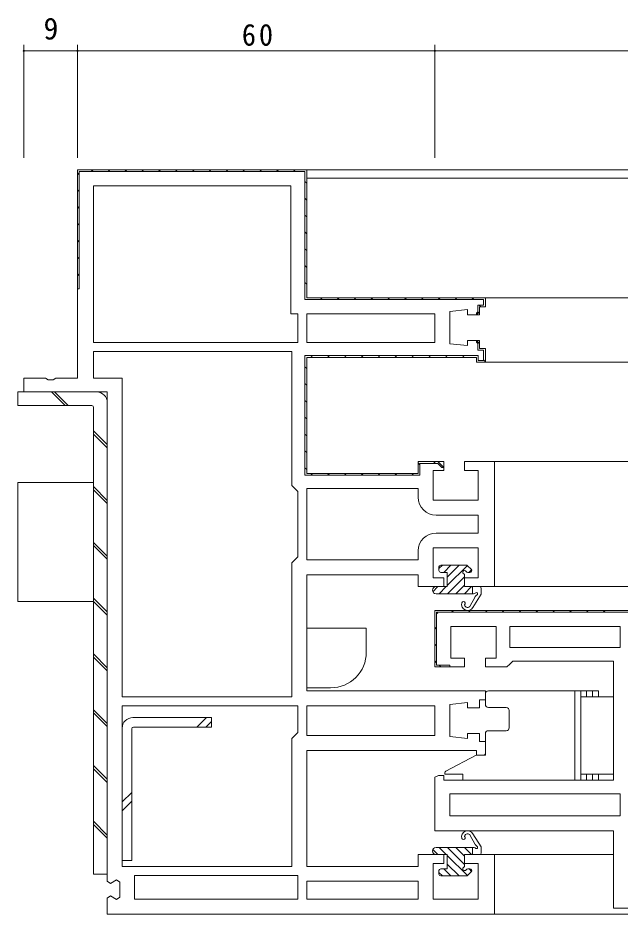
# Model space of a CAD drawing. Units: millimetres on the paper. Extents: x -420 to 373, y -297 to 267.
# Drawn here: x -182.9 to -81.7, y -192.7 to -42.2 of the extents above; entities that cross this region are included whole.
import ezdxf
from ezdxf.enums import TextEntityAlignment as Align

# ---------------------------------------------------------------- set-up
doc = ezdxf.new("R2010")
doc.units = ezdxf.units.MM
for name, color, linetype, lineweight in [('0-3_YKK_12', 2, 'Continuous', 9), ('0-4_YKK_D', 6, 'Continuous', 9), ('0-6_YKK_13', 4, 'Continuous', 9), ('0-7_YKK_11', 7, 'Continuous', 9)]:
    doc.layers.add(name, color=color, linetype=linetype, lineweight=lineweight)
doc.styles.add('ＭＳ ゴシック', font='')
doc.styles.get('ＭＳ ゴシック').set_extended_font_data('MS Gothic')

msp = doc.modelspace()

# ---------------------------------------------------------------- linework, layer by layer
at = {"layer": '0-3_YKK_12'}
for p, q in [((-134.853, -67.697), (-5.011, -67.697)), ((-134.353, -69.097), (-5.011, -69.097)), ((-104.769, -89.197), (-5.011, -89.197)), ((-104.852, -99.997), (-5.011, -99.997)), ((-103.353, -116.697), (-5.011, -116.697)), ((-102.942, -137.697), (-5.011, -137.697)), ((-102.926, -182.697), (-82.838, -182.697)), ((-103.426, -192.697), (-79.98, -192.697))]:
    msp.add_line(p, q, dxfattribs=at)
at = {"layer": '0-4_YKK_D'}
for p, q in [((-181.853, -65.697), (-181.853, -46.697)), ((-181.853, -47.697), (-172.853, -47.697)), ((-172.853, -65.697), (-172.853, -46.697)), ((-172.853, -65.697), (-172.853, -46.697)), ((-172.853, -47.697), (-112.853, -47.697)), ((-112.853, -65.697), (-112.853, -46.697)), ((-112.853, -65.697), (-112.853, -46.697)), ((-22.853, -47.697), (-112.853, -47.697))]:
    msp.add_line(p, q, dxfattribs=at)
for centre, start, end in [((-181.853, -47.697), 0, 180), ((-181.853, -47.697), 180, 0), ((-172.853, -47.697), 0, 180), ((-172.853, -47.697), 0, 180), ((-172.853, -47.697), 180, 0), ((-172.853, -47.697), 180, 0), ((-112.853, -47.697), 0, 180), ((-112.853, -47.697), 0, 180), ((-112.853, -47.697), 180, 0), ((-112.853, -47.697), 180, 0)]:
    msp.add_arc(centre, 0.106, start, end, dxfattribs=at)
at = {"layer": '0-6_YKK_13'}
for p, q in [((-182.853, -107.297), (-182.853, -104.997)), ((-169.653, -104.997), (-182.853, -104.997)), ((-177.222, -104.997), (-174.922, -107.297)), ((-176.691, -104.997), (-174.391, -107.297)), ((-167.853, -185.997), (-167.853, -106.797)), ((-182.853, -107.297), (-170.453, -107.297)), ((-170.153, -185.997), (-170.153, -107.597)), ((-170.153, -111.535), (-167.853, -113.835)), ((-170.153, -112.066), (-167.853, -114.366)), ((-170.153, -120.197), (-182.853, -120.197)), ((-170.153, -120.904), (-167.853, -123.204)), ((-170.153, -121.435), (-167.853, -123.735)), ((-170.153, -130.274), (-167.853, -132.574)), ((-170.153, -130.804), (-167.853, -133.104)), ((-111.57, -134.097), (-112.153, -134.68)), ((-112.153, -134.397), (-112.153, -134.997)), ((-111.853, -134.097), (-107.553, -134.097)), ((-111.853, -135.297), (-110.753, -135.297)), ((-110.156, -134.097), (-111.356, -135.297)), ((-108.742, -134.097), (-110.753, -136.108)), ((-107.381, -134.151), (-110.753, -137.522)), ((-110.753, -135.297), (-110.753, -137.699)), ((-106.741, -134.785), (-107.341, -134.185)), ((-107.333, -135.297), (-106.953, -135.297)), ((-106.683, -134.866), (-107.11, -135.294)), ((-107.853, -136.036), (-110.713, -138.897)), ((-107.853, -135.816), (-107.853, -137.697)), ((-112.342, -137.697), (-113.196, -138.551)), ((-110.753, -137.697), (-112.653, -137.697)), ((-110.927, -137.697), (-112.127, -138.897)), ((-107.853, -137.451), (-109.299, -138.897)), ((-106.685, -137.697), (-107.885, -138.897)), ((-107.853, -137.697), (-105.356, -137.697)), ((-106.523, -138.897), (-106.523, -137.697)), ((-105.056, -138.82), (-105.056, -137.997)), ((-170.153, -139.643), (-167.853, -141.943)), ((-112.653, -138.897), (-106.523, -138.897)), ((-106.15, -139.516), (-106.9, -140.899)), ((-106.481, -141.178), (-105.094, -138.964)), ((-170.153, -140.174), (-167.853, -142.473)), ((-134.353, -152.697), (-134.353, -144.697)), ((-134.353, -144.697), (-124.353, -144.697)), ((-124.353, -144.697), (-124.353, -148.697)), ((-170.153, -149.012), (-167.853, -151.312)), ((-170.153, -149.543), (-167.853, -151.843)), ((-134.353, -154.697), (-134.353, -152.697)), ((-130.353, -154.697), (-134.353, -154.697)), ((-104.359, -155.695), (-104.359, -157.495)), ((-85.352, -155.195), (-103.859, -155.195)), ((-89.359, -155.195), (-89.359, -170.195)), ((-88.359, -155.195), (-88.359, -170.195)), ((-88.352, -156.195), (-82.852, -156.195)), ((-88.352, -169.195), (-88.352, -156.195)), ((-87.359, -155.195), (-87.359, -156.195)), ((-86.359, -155.195), (-86.359, -156.195)), ((-85.352, -155.195), (-85.352, -156.195)), ((-100.859, -157.995), (-103.859, -157.995)), ((-170.153, -158.381), (-167.853, -160.681)), ((-170.153, -158.912), (-167.853, -161.212)), ((-100.359, -158.495), (-100.359, -161.395)), ((-163.553, -159.694), (-150.353, -159.694)), ((-152.789, -161.294), (-151.189, -159.694)), ((-151.303, -161.294), (-150.353, -160.344)), ((-150.353, -161.294), (-150.353, -159.694)), ((-163.753, -183.697), (-163.753, -161.594)), ((-163.453, -161.294), (-150.353, -161.294)), ((-104.359, -162.395), (-104.359, -165.695)), ((-100.859, -161.895), (-103.859, -161.895)), ((-110.999, -168.711), (-105.918, -166.03)), ((-104.659, -165.995), (-105.778, -165.995)), ((-170.153, -167.75), (-167.853, -170.05)), ((-170.153, -168.281), (-167.853, -170.581)), ((-111.159, -168.976), (-111.159, -169.195)), ((-108.159, -169.195), (-111.159, -169.195)), ((-108.159, -169.195), (-108.159, -170.195)), ((-88.352, -169.195), (-82.852, -169.195)), ((-87.359, -169.195), (-87.359, -170.195)), ((-86.359, -169.195), (-86.359, -170.195)), ((-85.352, -169.195), (-85.352, -170.195)), ((-165.353, -173.858), (-163.753, -172.258)), ((-165.353, -175.344), (-163.753, -173.744)), ((-170.153, -177.119), (-167.853, -179.419)), ((-170.153, -177.65), (-167.853, -179.95)), ((-106.15, -180.878), (-106.9, -179.495)), ((-106.481, -179.215), (-105.094, -181.429)), ((-112.342, -182.697), (-113.196, -181.842)), ((-112.653, -181.497), (-106.523, -181.497)), ((-110.927, -182.697), (-112.127, -181.497)), ((-107.853, -184.357), (-110.713, -181.497)), ((-107.853, -182.943), (-109.299, -181.497)), ((-106.685, -182.697), (-107.885, -181.497)), ((-106.523, -181.497), (-106.523, -182.697)), ((-105.056, -181.574), (-105.056, -182.397)), ((-110.753, -182.697), (-112.653, -182.697)), ((-110.753, -185.097), (-110.753, -182.694)), ((-107.381, -186.243), (-110.753, -182.872)), ((-107.853, -182.697), (-105.356, -182.697)), ((-107.853, -184.577), (-107.853, -182.697)), ((-111.853, -185.097), (-110.753, -185.097)), ((-110.156, -186.297), (-111.356, -185.097)), ((-108.742, -186.297), (-110.753, -184.286)), ((-107.333, -185.097), (-106.953, -185.097)), ((-106.683, -185.527), (-107.11, -185.1)), ((-167.853, -185.997), (-170.153, -185.997)), ((-112.153, -185.997), (-112.153, -185.397)), ((-111.57, -186.297), (-112.153, -185.714)), ((-111.853, -186.297), (-107.553, -186.297)), ((-106.741, -185.609), (-107.341, -186.209))]:
    msp.add_line(p, q, dxfattribs=at)
for points in [[(-170.153, -140.197), (-182.853, -140.197), (-182.853, -120.197)], [(-163.753, -183.697), (-165.353, -183.697), (-165.353, -161.494)]]:
    msp.add_lwpolyline(points, dxfattribs=at)
for centre, radius, start, end in [((-169.653, -106.797), 1.8, 0, 90), ((-170.453, -107.597), 0.3, 0, 90), ((-111.853, -134.397), 0.3, 90, 180), ((-111.853, -134.997), 0.3, 180, 270), ((-107.853, -135.297), 0.3, 29.99998, 239.99998), ((-107.333, -134.997), 0.3, 209.99998, 270), ((-107.553, -134.397), 0.3, 44.99998, 90), ((-106.953, -134.997), 0.3, 270, 44.99998), ((-108.153, -135.816), 0.3, 0, 59.99998), ((-112.653, -138.297), 0.6, 90, 270), ((-105.356, -137.997), 0.3, 0, 90), ((-106.523, -137.897), 1, 270, 303.5573), ((-105.236, -139.923), 1, 121.26997, 156.00981), ((-105.859, -138.897), 0.2, 301.26997, 123.5573), ((-105.356, -138.82), 0.3, 331.12572, 0), ((-107.356, -140.695), 1, 163.39844, 331.12572), ((-108.027, -140.495), 0.3, 305.18523, 163.39844), ((-107.356, -140.695), 0.5, 185.18523, 336.00981), ((-130.353, -148.697), 6, 270, 0), ((-103.859, -155.695), 0.5, 90, 180), ((-103.859, -157.495), 0.5, 180, 270), ((-100.859, -158.495), 0.5, 0, 90), ((-163.553, -161.494), 1.8, 90, 180), ((-163.453, -161.594), 0.3, 90, 180), ((-103.859, -162.395), 0.5, 90, 180), ((-100.859, -161.395), 0.5, 270, 0), ((-105.778, -166.295), 0.3, 90, 117.84825), ((-104.659, -165.695), 0.3, 270, 0), ((-110.859, -168.976), 0.3, 117.81764, 180), ((-107.356, -179.698), 1, 28.87427, 196.60155), ((-108.027, -179.898), 0.3, 196.60155, 54.81476), ((-107.356, -179.698), 0.5, 23.99017, 174.81476), ((-112.653, -182.097), 0.6, 90, 270), ((-106.523, -182.497), 1, 56.44269, 90), ((-105.236, -180.471), 1, 203.99017, 238.73001), ((-105.859, -181.497), 0.2, 236.44269, 58.73001), ((-105.356, -181.574), 0.3, 0, 28.87427), ((-105.356, -182.397), 0.3, 270, 0), ((-111.853, -185.397), 0.3, 90, 180), ((-107.853, -185.097), 0.3, 120, 330), ((-108.153, -184.577), 0.3, 300, 0), ((-107.333, -185.397), 0.3, 90, 150), ((-106.953, -185.397), 0.3, 315, 90), ((-111.853, -185.997), 0.3, 180, 270), ((-107.553, -185.997), 0.3, 270, 315)]:
    msp.add_arc(centre, radius, start, end, dxfattribs=at)
at = {"layer": '0-7_YKK_11'}
for p, q in [((-134.353, -67.697), (-172.853, -67.697)), ((-170.539, -67.697), (-170.239, -67.997)), ((-167.711, -67.697), (-167.411, -67.997)), ((-164.882, -67.697), (-164.582, -67.997)), ((-162.054, -67.697), (-161.754, -67.997)), ((-159.225, -67.697), (-158.925, -67.997)), ((-156.397, -67.697), (-156.097, -67.997)), ((-153.568, -67.697), (-153.268, -67.997)), ((-150.74, -67.697), (-150.44, -67.997)), ((-147.912, -67.697), (-147.612, -67.997)), ((-145.083, -67.697), (-144.783, -67.997)), ((-142.255, -67.697), (-141.955, -67.997)), ((-139.426, -67.697), (-139.126, -67.997)), ((-136.598, -67.697), (-136.298, -67.997)), ((-172.853, -68.212), (-172.553, -68.512)), ((-134.653, -69.642), (-134.353, -69.942)), ((-172.853, -71.04), (-172.553, -71.34)), ((-134.653, -72.47), (-134.353, -72.77)), ((-172.853, -73.868), (-172.553, -74.168)), ((-172.853, -76.697), (-172.553, -76.997)), ((-134.653, -75.299), (-134.353, -75.599)), ((-134.653, -78.127), (-134.353, -78.427)), ((-172.853, -79.525), (-172.553, -79.825)), ((-134.653, -80.956), (-134.353, -81.256)), ((-172.853, -82.354), (-172.553, -82.654)), ((-134.653, -83.784), (-134.353, -84.084)), ((-172.853, -85.182), (-172.553, -85.482)), ((-134.653, -86.613), (-134.353, -86.913)), ((-132.068, -89.197), (-131.768, -89.497)), ((-129.24, -89.197), (-128.94, -89.497)), ((-126.412, -89.197), (-126.112, -89.497)), ((-123.583, -89.197), (-123.283, -89.497)), ((-120.755, -89.197), (-120.455, -89.497)), ((-117.926, -89.197), (-117.626, -89.497)), ((-115.098, -89.197), (-114.798, -89.497)), ((-112.269, -89.197), (-111.969, -89.497)), ((-109.441, -89.197), (-109.141, -89.497)), ((-106.613, -89.197), (-106.313, -89.497)), ((-105.34, -90.47), (-105.108, -90.702)), ((-170.153, -96.697), (-135.853, -96.697)), ((-134.353, -96.697), (-112.853, -96.697)), ((-134.353, -99.197), (-105.853, -99.197)), ((-133.682, -98.897), (-133.382, -99.197)), ((-130.854, -98.897), (-130.554, -99.197)), ((-128.025, -98.897), (-127.725, -99.197)), ((-125.197, -98.897), (-124.897, -99.197)), ((-122.368, -98.897), (-122.068, -99.197)), ((-119.54, -98.897), (-119.24, -99.197)), ((-116.712, -98.897), (-116.412, -99.197)), ((-113.883, -98.897), (-113.583, -99.197)), ((-111.055, -98.897), (-110.755, -99.197)), ((-108.226, -98.897), (-107.926, -99.197)), ((-134.653, -100.755), (-134.353, -101.055)), ((-104.687, -99.608), (-104.473, -99.822)), ((-134.653, -103.583), (-134.353, -103.883)), ((-167.853, -104.997), (-167.853, -187.175)), ((-134.653, -106.412), (-134.353, -106.712)), ((-134.653, -109.24), (-134.353, -109.54)), ((-134.653, -112.068), (-134.353, -112.368)), ((-134.653, -114.897), (-134.353, -115.197)), ((-115.602, -116.977), (-115.353, -117.226)), ((-113.054, -116.697), (-112.754, -116.997)), ((-134.653, -117.725), (-134.353, -118.025)), ((-133.681, -118.697), (-133.381, -118.997)), ((-130.853, -118.697), (-130.553, -118.997)), ((-128.024, -118.697), (-127.724, -118.997)), ((-125.196, -118.697), (-124.896, -118.997)), ((-122.367, -118.697), (-122.067, -118.997)), ((-119.539, -118.697), (-119.239, -118.997)), ((-116.711, -118.697), (-116.411, -118.997)), ((-115.653, -131.697), (-115.653, -133.197)), ((-115.653, -133.197), (-134.353, -133.197)), ((-112.56, -141.988), (-112.348, -142.2)), ((-110.024, -141.695), (-109.724, -141.995)), ((-107.196, -141.695), (-106.896, -141.995)), ((-104.367, -141.695), (-104.067, -141.995)), ((-101.539, -141.695), (-101.239, -141.995)), ((-98.711, -141.695), (-98.411, -141.995)), ((-95.882, -141.695), (-95.582, -141.995)), ((-93.054, -141.695), (-92.754, -141.995)), ((-90.225, -141.695), (-89.925, -141.995)), ((-87.397, -141.695), (-87.097, -141.995)), ((-84.568, -141.695), (-84.268, -141.995)), ((-81.753, -144.395), (-100.253, -144.395)), ((-112.853, -144.524), (-112.553, -144.824)), ((-112.853, -147.352), (-112.553, -147.652)), ((-112.853, -150.181), (-112.553, -150.481)), ((-112.138, -150.895), (-111.838, -151.195)), ((-165.353, -157.697), (-135.853, -157.697)), ((-134.353, -162.697), (-112.853, -162.697)), ((-110.353, -176.195), (-81.753, -176.195)), ((-163.253, -190.197), (-135.853, -190.197)), ((-134.353, -190.197), (-115.653, -190.197))]:
    msp.add_line(p, q, dxfattribs=at)
for points in [[(-105.353, -92.047), (-105.353, -90.697), (-104.353, -90.697), (-104.353, -89.197), (-134.353, -89.197), (-134.353, -67.697), (-172.853, -67.697), (-172.853, -102.697), (-176.487, -102.697), (-176.92, -102.947), (-177.786, -102.947), (-178.219, -102.697), (-181.853, -102.697), (-181.853, -104.997), (-167.853, -104.997)], [(-104.353, -155.197), (-134.353, -155.197), (-134.353, -135.697), (-115.653, -135.697), (-115.653, -137.697), (-111.353, -137.697), (-111.353, -136.197), (-113.153, -136.197), (-113.153, -131.197), (-105.553, -131.197), (-105.553, -136.197), (-107.853, -136.197), (-107.853, -137.697), (-102.853, -137.697), (-102.853, -116.697), (-107.853, -116.697), (-107.853, -118.197), (-105.553, -118.197), (-105.553, -123.197), (-113.153, -123.197), (-113.153, -118.197), (-111.353, -118.197), (-111.353, -116.697), (-115.653, -116.697), (-115.653, -118.697), (-134.353, -118.697), (-134.353, -99.197), (-105.853, -99.197), (-105.853, -99.997), (-104.353, -99.997), (-104.353, -97.697), (-105.353, -97.697), (-105.353, -96.347), (-107.353, -96.347), (-107.353, -97.219), (-110.353, -96.897), (-110.353, -91.497), (-107.353, -91.174), (-107.353, -92.047), (-105.353, -92.047)], [(-167.853, -104.997), (-167.853, -187.175), (-167.289, -187.538), (-166.316, -186.956), (-165.753, -187.319), (-165.753, -189.875), (-166.316, -190.238), (-167.289, -189.656), (-167.853, -190.019), (-167.853, -192.697), (-102.853, -192.697), (-102.853, -182.697), (-107.853, -182.697), (-107.853, -184.197), (-105.553, -184.197), (-105.553, -190.197), (-113.153, -190.197), (-113.153, -184.197), (-111.353, -184.197), (-111.353, -182.697), (-115.653, -182.697), (-115.653, -184.697), (-134.353, -184.697), (-134.353, -165.197), (-105.853, -165.197), (-105.853, -165.997), (-104.353, -165.997), (-104.353, -163.697), (-105.353, -163.697), (-105.353, -162.347), (-107.353, -162.347), (-107.353, -163.219), (-110.353, -162.897), (-110.353, -157.497), (-107.353, -157.174), (-107.353, -158.047), (-105.353, -158.047), (-105.353, -156.697), (-104.353, -156.697), (-104.353, -155.197)], [(-115.653, -133.197), (-134.353, -133.197), (-134.353, -121.197), (-115.653, -121.197), (-115.653, -122.697)], [(-112.653, -125.697), (-105.553, -125.697), (-105.553, -128.697), (-112.653, -128.697)], [(-22.853, -141.695), (-112.853, -141.695), (-112.853, -151.195)], [(-112.853, -141.695), (-112.853, -151.195), (-107.853, -151.195), (-107.853, -149.695), (-110.153, -149.695), (-110.153, -144.395), (-102.553, -144.395), (-102.553, -149.695), (-104.353, -149.695), (-104.353, -151.195), (-100.753, -151.195), (-100.253, -150.695), (-99.753, -150.195), (-82.853, -150.195), (-82.853, -170.195), (-111.353, -170.195), (-111.353, -169.395), (-112.249, -169.395), (-112.853, -169.677), (-112.853, -178.695), (-82.853, -178.695), (-82.853, -191.695), (-42.853, -191.695)], [(-22.853, -141.695), (-112.853, -141.695), (-112.853, -151.195)], [(-112.853, -141.695), (-112.853, -151.195), (-110.353, -151.195), (-110.353, -150.895), (-112.553, -150.895), (-112.553, -141.995), (-23.153, -141.995), (-23.153, -149.395), (-25.353, -149.395), (-25.353, -149.695), (-22.853, -149.695), (-22.853, -141.695)]]:
    msp.add_lwpolyline(points, dxfattribs=at)
for points in [[(-134.353, -67.697), (-172.853, -67.697), (-172.853, -87.697), (-172.553, -87.697), (-172.553, -67.997), (-134.653, -67.997), (-134.653, -89.497), (-104.653, -89.497), (-104.653, -90.397), (-105.653, -90.397), (-105.653, -91.547), (-105.853, -91.747), (-105.853, -92.047), (-105.353, -91.547), (-105.353, -90.697), (-104.353, -90.697), (-104.353, -89.197), (-134.353, -89.197)], [(-170.153, -96.697), (-135.853, -96.697), (-135.853, -91.897), (-137.053, -91.897), (-137.053, -70.397), (-170.153, -70.397)], [(-134.353, -96.697), (-112.853, -96.697), (-112.853, -91.897), (-134.353, -91.897)], [(-134.353, -99.197), (-105.853, -99.197), (-105.853, -99.997), (-104.353, -99.997), (-104.353, -97.697), (-105.353, -97.697), (-105.353, -96.847), (-105.853, -96.347), (-105.853, -96.647), (-105.653, -96.847), (-105.653, -97.997), (-104.653, -97.997), (-104.653, -99.697), (-105.553, -99.697), (-105.553, -98.897), (-134.653, -98.897), (-134.653, -118.997), (-115.353, -118.997), (-115.353, -116.997), (-112.353, -116.997), (-111.653, -117.697), (-111.353, -117.697), (-112.353, -116.697), (-115.653, -116.697), (-115.653, -118.697), (-134.353, -118.697)], [(-165.353, -102.697), (-165.353, -156.197), (-136.853, -156.197), (-136.853, -133.697), (-136.353, -133.197), (-135.853, -132.697), (-135.853, -121.697), (-136.353, -121.197), (-136.853, -120.697), (-136.853, -98.197), (-170.153, -98.197), (-170.153, -102.697)], [(-81.753, -144.395), (-100.253, -144.395), (-100.253, -147.895), (-81.753, -147.895)], [(-165.353, -157.697), (-135.853, -157.697), (-135.853, -162.197), (-136.353, -162.697), (-136.853, -163.197), (-136.853, -184.697), (-165.353, -184.697)], [(-134.353, -162.697), (-112.853, -162.697), (-112.853, -157.697), (-134.353, -157.697)], [(-110.353, -176.195), (-81.753, -176.195), (-81.753, -172.495), (-110.353, -172.495)], [(-163.253, -190.197), (-135.853, -190.197), (-135.853, -186.197), (-163.253, -186.197)], [(-134.353, -190.197), (-115.653, -190.197), (-115.653, -187.197), (-134.353, -187.197)]]:
    msp.add_lwpolyline(points, close=True, dxfattribs=at)
for centre, start, end in [((-112.653, -122.697), 180, 269.99998), ((-112.653, -131.697), 90, 179.99998)]:
    msp.add_arc(centre, 3, start, end, dxfattribs=at)

# ---------------------------------------------------------------- texts
at = {"layer": '0-4_YKK_D', "color": 3, "style": 'ＭＳ ゴシック'}
msp.add_text('9', height=3.666, dxfattribs=at).set_placement((-178.553, -46.897), align=Align.BOTTOM_LEFT)
at = {"layer": '0-4_YKK_D', "color": 3, "insert": (-145.253, -46.897), "char_height": 3.666, "attachment_point": 7, "style": 'ＭＳ ゴシック'}
msp.add_mtext('\\T1.21;\\W0.95;60', dxfattribs=at)

doc.saveas('drawing.dxf')
